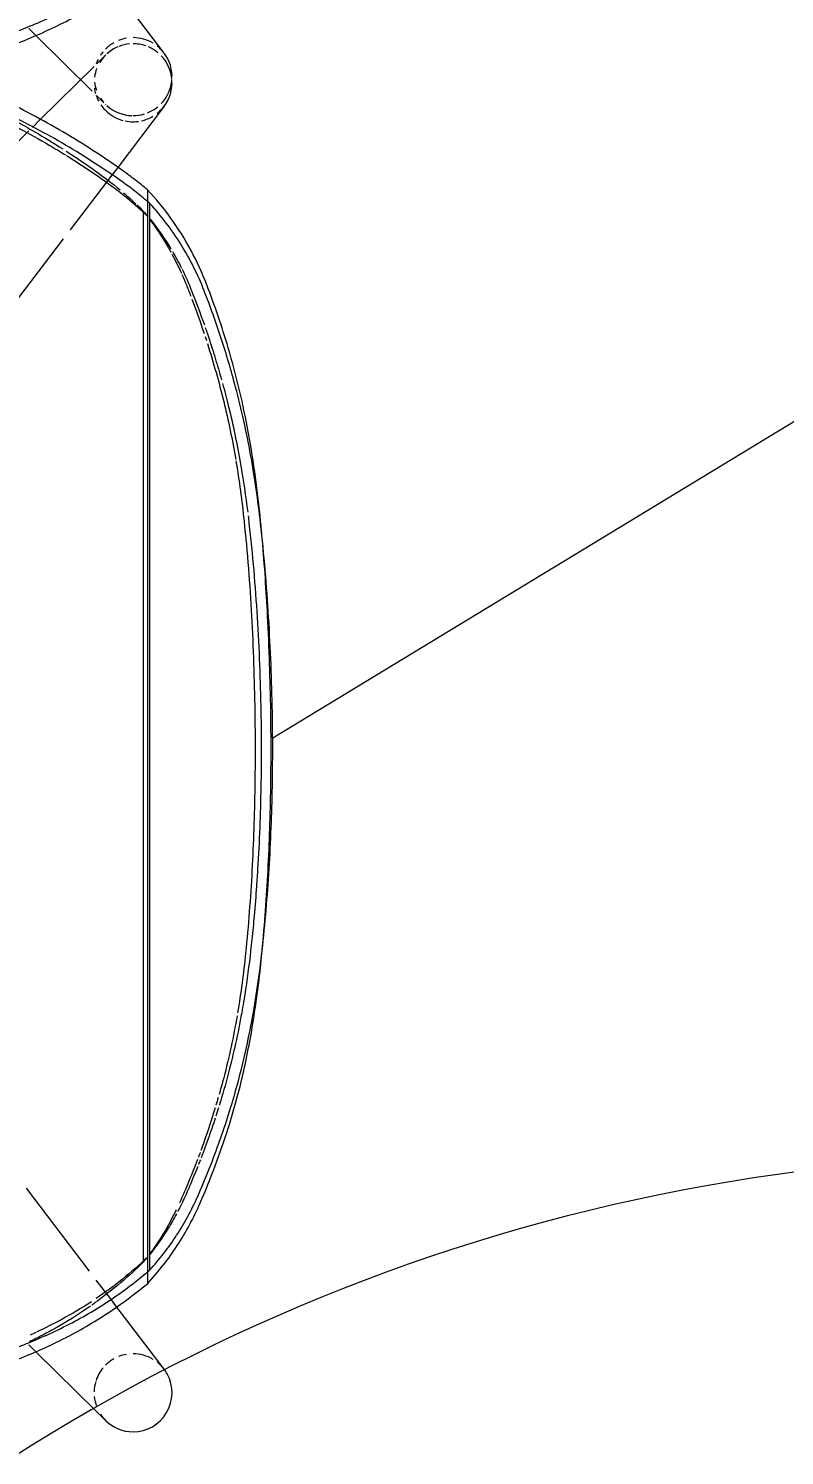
# Model space of a CAD drawing. Header units: millimetres. Extents: x 81566 to 292854, y -8553 to 29000.
# Drawn here: x 106216.1 to 106448.7, y 16205.8 to 16644.9 of the extents above; entities that cross this region are included whole.
import ezdxf

# ---------------------------------------------------------------- set-up
doc = ezdxf.new("R2010")
doc.units = ezdxf.units.MM
for name, color, linetype, lineweight in [('A-ANNO-DIMS', 7, 'Continuous', 9), ('A-ANNO-DIMS-100', 7, 'Continuous', 9), ('I-FURN-IDEN', 7, 'Continuous', 9)]:
    doc.layers.add(name, color=color, linetype=linetype, lineweight=lineweight)
doc.layers.add('I-FURN-1', color=9, linetype='Continuous', lineweight=9, true_color=0x808080)
doc.styles.add('ISOCPEUR', font='isocpeur.ttf', dxfattribs={"width": 0.9, "height": 250})
doc.dimstyles.new('ISO-2_5_0_9К_БОЛЬШОЙ', dxfattribs={"dimscale": 304.8, "dimtxt": 248.995294, "dimasz": 0.492126, "dimexe": 0.393701, "dimexo": 0.984252, "dimgap": 0, "dimtad": 1, "dimdec": 0, "dimrnd": 10, "dimzin": 0, "dimdsep": 46, "dimtxsty": 'ISOCPEUR', "dimblk1": 'OBLIQUE', "dimblk2": 'OBLIQUE', "dimsah": 1, "dimcen": 0.09, "dimdle": 0.393701, "dimazin": 0, "dimtfac": 1, "dimtdec": 4, "dimtix": 1, "dimtmove": 0, "dimatfit": 3, "dimfxl": 1, "dimtvp": 1, "dimtolj": 1, "dimtzin": 0, "dimarcsym": 2})

# ---------------------------------------------------------------- blocks, each defined once
blk = doc.blocks.new('Chair_IconsOfDenmark_NamNam_WoodChair - 1_187-V136-План расстановки мебели и оборудования 2 этажа в осях 23-33')
at = {"layer": 'I-FURN-1'}
for p, q in [((7.38, -165.63), (24.55, -148.24)), ((24.55, -148.24), (26.59, -146.18)), ((3.78, -169.26), (5.89, -167.13)), ((19.06, -187.78), (38.53, -172.98))]:
    blk.add_line(p, q, dxfattribs=at)
for start, end in [(98.3213, 110.362), (63.6197, 71.5639), (138.0265, 178.2608), (135, 135.3477), (123.3003, 131.4929), (50.1832, 56.9239), (29.3668, 45), (9.5114, 21.6841), (180, 196.9951), (329.0818, 0), (201.7605, 219.3413), (226.3542, 265.061), (270, 315), (315, 321.5101)]:
    blk.add_arc((11.8, -178.23), 12, start, end, dxfattribs=at)
for points in [[(9.43, -83.83), (9.88, -90.96), (11.51, -105.09), (15.72, -124.26), (20.42, -138.7), (24.46, -148.56), (27.85, -155.85), (31.61, -162.95), (37.18, -172.03), (41.93, -178.49), (45.37, -182.64)], [(14.43, -88.75), (14.88, -95.59), (16.48, -109.14), (20.59, -127.52), (25.18, -141.35), (29.13, -150.8), (32.43, -157.77), (36.1, -164.55), (41.52, -173.21), (46.16, -179.36), (49.5, -183.3)]]:
    blk.add_open_spline(points, degree=3, knots=[0, 0, 0, 0, 0.2, 0.4, 0.55, 0.625, 0.7, 0.775, 0.85, 1, 1, 1, 1], dxfattribs=at)
blk = doc.blocks.new('Chair_IconsOfDenmark_NamNam_WoodChair - 1_187-V137-План расстановки мебели и оборудования 2 этажа в осях 23-33')
at = {"layer": 'I-FURN-1'}
for p, q in [((378.63, -124.4), (400.15, -146.18)), ((366.85, -156.75), (345.97, -140.87)), ((5.87, -167.15), (24.55, -148.24)), ((24.55, -148.24), (26.59, -146.18)), ((49.25, -164.83), (74.76, -145.44)), ((401.2, -147.25), (403.53, -149.6)), ((403.53, -149.6), (419.97, -166.25)), ((386.52, -171.7), (369.69, -158.91)), ((3.26, -169.79), (5.87, -167.15)), ((40.78, -171.26), (46.5, -166.92)), ((420.88, -167.17), (422.62, -168.93)), ((19.06, -187.78), (38.53, -172.98)), ((38.53, -172.98), (40.78, -171.26)), ((388.88, -173.5), (386.52, -171.7)), ((407.67, -187.78), (388.88, -173.5)), ((49.02, -182.64), (45.37, -182.64)), ((378.43, -182.64), (49.02, -182.64)), ((377.89, -183.3), (49.5, -183.3)), ((375.46, -181.38), (52, -181.38)), ((373.99, -182.64), (53.45, -182.64)), ((382.02, -182.64), (378.43, -182.64))]:
    blk.add_line(p, q, dxfattribs=at)
for centre, start, end in [((11.8, -178.23), 95.3738, 110.362), ((11.8, -178.23), 73.2036, 88.5999), ((11.8, -178.23), 50.1832, 71.5639), ((414.93, -178.23), 98.2401, 106.2609), ((414.93, -178.23), 68.5084, 81.6787), ((11.8, -178.23), 135, 180), ((11.8, -178.23), 123.3003, 135), ((11.8, -178.23), 29.3668, 45), ((414.93, -178.23), 135, 165.2052), ((414.93, -178.23), 124.3954, 134.3064), ((414.93, -178.23), 108.8082, 118.2736), ((414.93, -178.23), 44.6523, 58.6121), ((414.93, -178.23), 22.8413, 42.1898), ((11.8, -178.23), 9.5114, 21.6841), ((414.93, -178.23), 5.1631, 21.5491), ((11.8, -178.23), 180, 298.9332), ((11.8, -178.23), 329.0818, 0), ((414.93, -178.23), 168.1903, 180), ((414.93, -178.23), 180, 187.9321), ((414.93, -178.23), 340.7458, 0), ((414.93, -178.23), 192.635, 210.5819), ((414.93, -178.23), 320.4115, 336.4203), ((11.8, -178.23), 298.9332, 315), ((11.8, -178.23), 315, 321.5101), ((414.93, -178.23), 218.3184, 225), ((414.93, -178.23), 225, 270), ((414.93, -178.23), 274.939, 313.655)]:
    blk.add_arc(centre, 12, start, end, dxfattribs=at)
for points, knots in [([(9.43, -83.83), (9.88, -90.96), (11.51, -105.09), (15.72, -124.26), (20.42, -138.7), (24.46, -148.56), (27.85, -155.85), (31.61, -162.95), (37.18, -172.03), (41.93, -178.49), (45.37, -182.64)], [0, 0, 0, 0, 0.2, 0.4, 0.55, 0.625, 0.7, 0.775, 0.85, 1, 1, 1, 1]), ([(14.43, -88.75), (14.88, -95.59), (16.48, -109.14), (20.59, -127.52), (25.18, -141.35), (29.13, -150.8), (32.43, -157.77), (36.1, -164.55), (41.52, -173.21), (46.16, -179.36), (49.5, -183.3)], [0, 0, 0, 0, 0.2, 0.4, 0.55, 0.625, 0.7, 0.775, 0.85, 1, 1, 1, 1]), ([(405.64, -133.81), (402.61, -140.15), (398.39, -148.1), (393.74, -155.79), (392.7, -157.47)], [0, 0, 0, 0, 0.5, 0.6407452, 0.6407452, 0.6407452, 0.6407452]), ([(406.53, -135.76), (404.4, -139.91), (400.54, -146.95), (396.36, -153.79), (394.55, -156.61)], [0.183317, 0.183317, 0.183317, 0.183317, 0.5, 0.7277046, 0.7277046, 0.7277046, 0.7277046]), ([(38.52, -165.19), (38.07, -164.55), (35.42, -160.69), (32.08, -155.19), (29.42, -150.19), (28.63, -148.63)], [0.1799439, 0.1799439, 0.1799439, 0.1799439, 0.2, 0.3, 0.3446744, 0.3446744, 0.3446744, 0.3446744]), ([(39.82, -165.41), (37.89, -162.45), (34.61, -156.92), (31.71, -151.17), (30.49, -148.56)], [0.2023471, 0.2023471, 0.2023471, 0.2023471, 0.3, 0.379627, 0.379627, 0.379627, 0.379627]), ([(380.44, -175.22), (380.09, -175.67), (378.03, -178.21), (375.86, -180.67), (373.99, -182.64)], [0.3953288, 0.3953288, 0.3953288, 0.3953288, 0.5, 1, 1, 1, 1]), ([(66.88, -191.62), (65.38, -190.81), (61.04, -188.32), (56.94, -185.43), (54.34, -183.36)], [0.2689381, 0.2689381, 0.2689381, 0.2689381, 0.5, 0.9485536, 0.9485536, 0.9485536, 0.9485536]), ([(68.1, -191.53), (65.59, -190.31), (60.99, -187.8), (56.64, -184.88), (54.66, -183.42)], [0.1097724, 0.1097724, 0.1097724, 0.1097724, 0.5, 0.8440882, 0.8440882, 0.8440882, 0.8440882]), ([(372.57, -183.61), (370, -185.52), (366.78, -187.64), (363.42, -189.54), (362.82, -189.87)], [0.1375209, 0.1375209, 0.1375209, 0.1375209, 0.5, 0.5776444, 0.5776444, 0.5776444, 0.5776444]), ([(99.54, -203.52), (96.07, -202.46), (91.67, -201.02), (87.32, -199.45), (86.38, -199.11)], [0.2338208, 0.2338208, 0.2338208, 0.2338208, 0.5, 0.5734893, 0.5734893, 0.5734893, 0.5734893]), ([(131.96, -212.22), (130.9, -212.04), (123.51, -210.76), (116.2, -209.17), (109.98, -207.53)], [0.4157076, 0.4157076, 0.4157076, 0.4157076, 0.5, 1, 1, 1, 1]), ([(315.64, -207.53), (309.67, -209), (298.76, -211.27), (287.72, -212.9), (282.74, -213.51)], [0, 0, 0, 0, 0.5, 0.9077977, 0.9077977, 0.9077977, 0.9077977]), ([(147.84, -217.97), (156.06, -218.76), (172.8, -219.95), (189.64, -220.48), (198.2, -220.61)], [0.0144057, 0.0144057, 0.0144057, 0.0144057, 0.5, 1, 1, 1, 1]), ([(221.42, -220.61), (231.25, -220.46), (248.85, -219.9), (266.37, -218.71), (274.12, -218.03)], [0, 0, 0, 0, 0.5, 0.8977725, 0.8977725, 0.8977725, 0.8977725])]:
    blk.add_open_spline(points, degree=3, knots=knots, dxfattribs=at)
for points in [[(384.31, -175.1), (388.39, -169.37), (396.02, -157.61), (402.61, -145.25), (405.64, -138.92)], [(387.83, -175.13), (392.09, -169.13), (400.07, -156.81), (406.95, -143.83), (410.11, -137.17)], [(28.6, -148.56), (28.22, -147.82), (27.85, -147.08), (27.48, -146.33)], [(30.38, -148.34), (30.11, -147.75), (29.83, -147.15), (29.56, -146.55)], [(392.59, -157.64), (389.96, -161.86), (387.21, -166.02), (384.31, -170.09)], [(393.9, -157.64), (391.94, -160.67), (389.92, -163.66), (387.83, -166.61)], [(39.69, -166.82), (39.37, -166.38), (39.05, -165.94), (38.74, -165.5)], [(53.45, -182.64), (48.78, -177.67), (44.55, -172.43), (40.78, -166.85)], [(387.83, -166.61), (385.96, -169.24), (384, -171.78), (381.94, -174.24)], [(52, -181.38), (47.56, -176.82), (43.48, -172.03), (39.78, -166.95)], [(384.31, -170.09), (383.12, -171.77), (381.87, -173.42), (380.59, -175.04)], [(381.03, -175.31), (379.94, -176.59), (378.82, -177.84), (377.67, -179.07)], [(377.89, -183.3), (379.02, -181.98), (381.22, -179.29), (383.3, -176.51), (384.31, -175.1)], [(382.02, -182.64), (383.03, -181.42), (385.02, -178.96), (386.91, -176.42), (387.83, -175.13)], [(377.39, -179.37), (376.76, -180.04), (376.11, -180.72), (375.46, -181.38)], [(45.37, -182.64), (49.04, -186.07), (56.86, -192.19), (65.63, -196.88), (70.24, -198.89)], [(49.5, -183.3), (52.89, -186.4), (60.06, -191.95), (68.04, -196.26), (72.24, -198.12)], [(53.48, -182.54), (52.98, -182.16), (52.49, -181.77), (52, -181.38)], [(350.92, -200.11), (355.95, -198.13), (365.48, -193.38), (373.93, -186.95), (377.89, -183.3)], [(352.74, -200.92), (356.38, -199.52), (363.4, -196.32), (373.25, -190.2), (379.19, -185.3), (382.02, -182.64)], [(372.91, -183.52), (370.02, -185.84), (367, -187.95), (363.86, -189.85)], [(375.46, -181.38), (374.88, -181.85), (374.3, -182.31), (373.71, -182.76)], [(72.24, -194.25), (70.62, -193.52), (69.03, -192.75), (67.47, -191.93)], [(83.63, -198.08), (79.12, -196.37), (74.65, -194.52), (70.24, -192.53)], [(362.23, -190.2), (360.32, -191.23), (358.36, -192.2), (356.37, -193.1)], [(363, -190.36), (361.33, -191.35), (359.62, -192.28), (357.88, -193.15)], [(77.31, -196.44), (75.61, -195.73), (73.92, -195), (72.24, -194.25)], [(81.48, -198.15), (80.08, -197.59), (78.69, -197.02), (77.31, -196.44)], [(348.31, -196.36), (344.82, -197.68), (341.31, -198.92), (337.77, -200.09)], [(350.92, -196.26), (347.44, -197.64), (343.93, -198.95), (340.4, -200.17)], [(352.74, -194.64), (351.58, -195.1), (350.42, -195.55), (349.25, -196)], [(357.53, -193.32), (355.38, -194.39), (353.18, -195.37), (350.92, -196.26)], [(355.94, -193.29), (354.89, -193.76), (353.82, -194.21), (352.74, -194.64)], [(70.24, -198.89), (74, -200.52), (81.6, -203.59), (89.34, -206.28), (93.26, -207.53)], [(72.24, -198.12), (77.51, -200.44), (88.19, -204.71), (99.17, -208.22), (104.73, -209.8)], [(83.52, -198.95), (83.03, -198.76), (82.55, -198.57), (82.07, -198.38)], [(90.82, -201.64), (88.57, -200.85), (86.32, -200.03), (84.09, -199.17)], [(85.71, -198.86), (85.26, -198.7), (84.81, -198.53), (84.36, -198.36)], [(93.49, -202.57), (92.6, -202.26), (91.71, -201.96), (90.82, -201.64)], [(334.68, -201.1), (328.81, -202.97), (322.86, -204.65), (316.85, -206.14)], [(321.24, -209.8), (326.29, -208.46), (336.28, -205.51), (346.07, -202), (350.92, -200.11)], [(333.38, -207.53), (336.65, -206.55), (343.15, -204.46), (349.56, -202.14), (352.74, -200.92)], [(338.21, -200.93), (336.64, -201.46), (335.06, -201.98), (333.48, -202.48)], [(336.84, -200.4), (336.42, -200.54), (336, -200.68), (335.58, -200.81)], [(339.66, -200.43), (339.17, -200.6), (338.69, -200.76), (338.21, -200.93)], [(96.33, -203.51), (95.38, -203.2), (94.44, -202.89), (93.49, -202.57)], [(99.49, -204.51), (98.64, -204.25), (97.8, -203.98), (96.96, -203.71)], [(109.98, -207.53), (106.71, -206.66), (103.46, -205.74), (100.24, -204.74)], [(102.65, -204.44), (101.87, -204.21), (101.09, -203.98), (100.31, -203.75)], [(108.76, -206.14), (107.04, -205.68), (105.32, -205.21), (103.62, -204.72)], [(127.79, -210.24), (121.4, -209.13), (115.06, -207.78), (108.76, -206.14)], [(316.85, -206.14), (310.94, -207.59), (304.99, -208.8), (299.01, -209.82)], [(322.39, -205.77), (320.15, -206.38), (317.9, -206.97), (315.64, -207.53)], [(326.94, -204.48), (325.79, -204.81), (324.64, -205.14), (323.49, -205.46)], [(333.48, -202.48), (331.31, -203.17), (329.13, -203.84), (326.94, -204.48)], [(93.26, -207.53), (99.08, -209.38), (110.84, -212.53), (128.85, -215.83), (140.99, -217.31), (147.1, -217.9)], [(104.73, -209.8), (111.79, -211.79), (126.03, -215.06), (140.52, -217.16), (147.84, -217.96)], [(147.1, -212.85), (140.94, -212.22), (134.82, -211.42), (128.74, -210.4)], [(279.36, -217.46), (286.45, -216.67), (300.51, -214.65), (314.37, -211.62), (321.24, -209.8)], [(280.09, -217.47), (289.16, -216.59), (307.11, -214.19), (324.68, -210.1), (333.38, -207.53)], [(298.59, -209.89), (292.46, -210.92), (286.3, -211.74), (280.09, -212.38)], [(134.3, -212.6), (133.52, -212.48), (132.74, -212.35), (131.96, -212.22)], [(147.84, -214.42), (143.3, -213.91), (138.79, -213.31), (134.3, -212.6)], [(198.2, -215.69), (189.64, -215.56), (172.56, -215), (155.57, -213.73), (147.1, -212.85)], [(151.3, -214.79), (150.14, -214.67), (148.99, -214.55), (147.84, -214.42)], [(158.59, -215.5), (156.16, -215.28), (153.73, -215.04), (151.3, -214.79)], [(279.36, -213.91), (269.73, -215.01), (250.43, -216.64), (231.02, -217.38), (221.29, -217.56)], [(280.09, -212.38), (270.36, -213.42), (250.86, -214.9), (231.25, -215.54), (221.42, -215.69)], [(281.71, -213.64), (280.93, -213.73), (280.14, -213.82), (279.36, -213.91)], [(147.84, -217.96), (156.21, -218.89), (173, -220.3), (189.88, -220.94), (198.34, -221.1)], [(167.73, -216.22), (164.68, -216.01), (161.64, -215.77), (158.6, -215.5)], [(173.03, -216.57), (171.26, -216.46), (169.49, -216.35), (167.73, -216.22)], [(198.34, -217.56), (189.88, -217.4), (181.44, -217.08), (173.03, -216.57)], [(221.42, -215.69), (217.55, -215.75), (209.81, -215.81), (202.07, -215.75), (198.2, -215.69)], [(221.29, -217.56), (217.46, -217.63), (209.81, -217.69), (202.16, -217.63), (198.34, -217.56)], [(221.29, -221.1), (231.02, -220.92), (250.43, -220.18), (269.73, -218.55), (279.36, -217.46)], [(274.12, -218.03), (276.11, -217.85), (278.1, -217.66), (280.09, -217.47)], [(198.2, -220.61), (202.07, -220.67), (209.81, -220.73), (217.55, -220.67), (221.42, -220.61)], [(198.34, -221.1), (202.16, -221.17), (209.81, -221.24), (217.46, -221.17), (221.29, -221.1)]]:
    blk.add_open_spline(points, degree=3, dxfattribs=at)
blk = doc.blocks.new('Баффл акустический подвесной - 1180мм-V286-План расстановки мебели и оборудования 2 этажа в осях 23-33')
at = {"layer": 'I-FURN-1'}
for start in [360, 0]:
    blk.add_arc((0, 0), 590, start, 180, dxfattribs=at)
blk = doc.blocks.new('DIMBLOCK41-План расстановки мебели и оборудования 2 этажа в осях 23-33')
at = {"layer": 'A-ANNO-DIMS-100'}
for p, q in [((105430, 16498), (105430, 15736.72)), ((105430, 15856.72), (105430, 16498)), ((106529, 15662.78), (106529, 15976.72)), ((105310, 15856.72), (106649, 15856.72)), ((106529, 15856.72), (106529, 15662.78))]:
    blk.add_line(p, q, dxfattribs=at)
at = {"layer": 'A-ANNO-DIMS-100', "lineweight": 20}
for p, q in [((105430, 15856.72), (105505, 15931.72)), ((106529, 15856.72), (106604, 15931.72)), ((105430, 15856.72), (105355, 15781.72)), ((106529, 15856.72), (106454, 15781.72))]:
    blk.add_line(p, q, dxfattribs=at)
at = {"layer": 'A-ANNO-DIMS-100', "color": 0, "insert": (105706.56, 16183.33), "char_height": 250, "width": 655.0492, "attachment_point": 1, "line_spacing_factor": 1.149209, "style": 'ISOCPEUR'}
blk.add_mtext('1100', dxfattribs=at)
blk = doc.blocks.new('_Oblique')
at = {"color": 0, "linetype": 'ByBlock', "lineweight": -2}
blk.add_line((-0.5, -0.5), (0.5, 0.5), dxfattribs=at)

msp = doc.modelspace()

# ---------------------------------------------------------------- linework, layer by layer
at = {"layer": 'I-FURN-IDEN'}
msp.add_line((106291.2, 16426.64), (107265.12, 17018.13), dxfattribs=at)

# ---------------------------------------------------------------- block references
at = {"layer": 'I-FURN-1', "rotation": 90.00000000000017}
for name, p in [('Chair_IconsOfDenmark_NamNam_WoodChair - 1_187-V136-План расстановки мебели и оборудования 2 этажа в осях 23-33', (106070, 16618.28)), ('Chair_IconsOfDenmark_NamNam_WoodChair - 1_187-V137-План расстановки мебели и оборудования 2 этажа в осях 23-33', (106070, 16213.28))]:
    msp.add_blockref(name, p, dxfattribs=at)
at = {"layer": 'I-FURN-1'}
msp.add_blockref('Баффл акустический подвесной - 1180мм-V286-План расстановки мебели и оборудования 2 этажа в осях 23-33', (106529, 15708), dxfattribs=at)

# ---------------------------------------------------------------- dimensions: what is measured, and where the dimension line sits
at = {"layer": 'A-ANNO-DIMS'}
dim = msp.add_linear_dim(base=(106529, 15856.72), p1=(105430, 16798), p2=(106529, 15962.78), dimstyle='ISO-2_5_0_9К_БОЛЬШОЙ', override={"dimpost": '<>', "dimfxl": 1380.358446}, dxfattribs=at)
dim.commit()
dim.dimension.update_dxf_attribs({"geometry": 'DIMBLOCK41-План расстановки мебели и оборудования 2 этажа в осях 23-33', "text_midpoint": (105979.5, 15981.72)})

doc.saveas('drawing.dxf')
